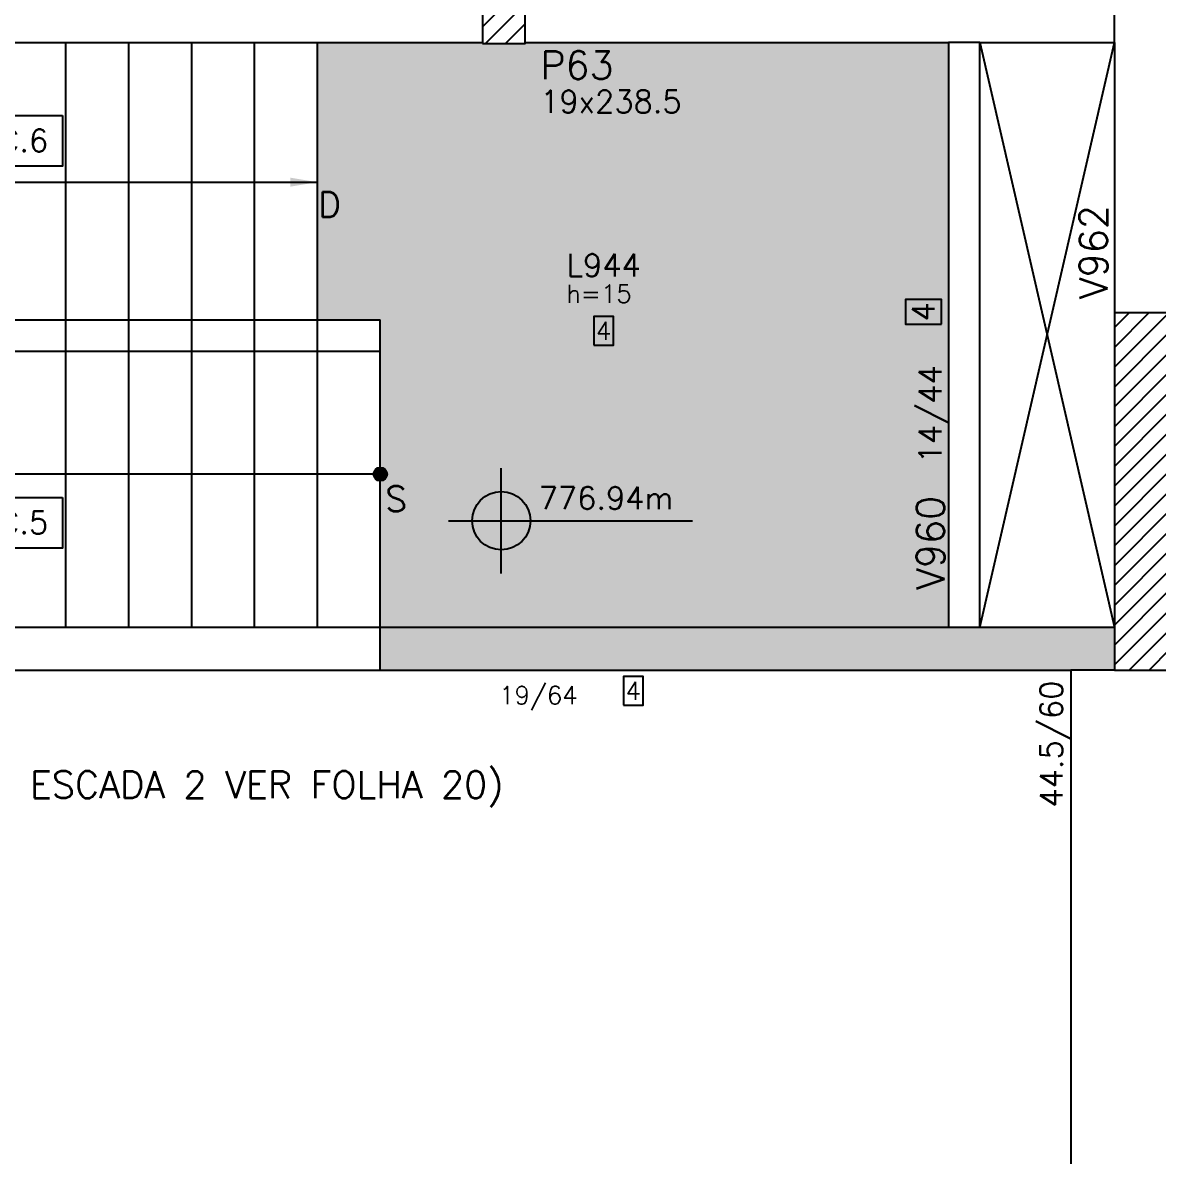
# Model space of a CAD drawing. Extents: x 1860 to 8661, y -614 to 3008.
# Drawn here: x 5672 to 6178, y 248 to 753 of the extents above; entities that cross this region are included whole.
import ezdxf
from ezdxf.enums import TextEntityAlignment as Align

# ---------------------------------------------------------------- set-up
doc = ezdxf.new("R2010")
doc.units = 0
doc.linetypes.add('EIXO', pattern=[6.8, 6, -0.4, 0, -0.4])
for name, color, linetype in [('F-AUX', 2, 'Continuous'), ('F-AUX-RED', 1, 'Continuous'), ('F-EIXO', 12, 'EIXO'), ('F-ESCADAS', 2, 'Continuous'), ('F-LAJES-DIM', 2, 'Continuous'), ('F-LAJES-NOME', 4, 'Continuous'), ('F-LEADER', 1, 'Continuous'), ('F-NÍVEL-PLANTA', 2, 'Continuous'), ('F-PILARES-DIM', 172, 'Continuous'), ('F-PILARES-HACH', 174, 'Continuous'), ('F-PILARES-NOME', 170, 'Continuous'), ('F-PILARES-S', 170, 'Continuous'), ('F-TEXTO', 6, 'Continuous'), ('F-TEXTO ESCADA', 2, 'Continuous'), ('F-TEXTO-YELLOW', 2, 'Continuous'), ('F-VIGAS', 3, 'Continuous'), ('F-VIGAS-DIM', 2, 'Continuous'), ('F-VIGAS-NOME', 4, 'Continuous'), ('F-VÃO', 1, 'Continuous')]:
    doc.layers.add(name, color=color, linetype=linetype)
doc.layers.add('F-DESNIVEL-3', color=7, linetype='Continuous', true_color=0xd5c7ff)
doc.styles.add('5385-ARQ-PB-BAS-PLA-TER-TORRE-A-106-TXT$0$R60-75', font='romans.shx', dxfattribs={"height": 0.1125})
doc.styles.add('CP-TEXTO', font='romans.shx')
doc.styles.add('MCP', font='romans.shx')
doc.styles.add('ROMANS', font='romans.shx')
pattern_1 = [(45, (3943.9025, 488.975), (-4.419417, 4.419417), [])]

# ---------------------------------------------------------------- blocks, each defined once
blk = doc.blocks.new('*U10')
at = {"layer": 'F-LAJES-DIM', "color": 1}
blk.add_lwpolyline([(0, 0), (11, 0), (11, 16), (0, 16)], close=True, dxfattribs=at)
at = {"layer": 'F-LAJES-DIM', "style": 'MCP'}
blk.add_attdef('DIM', text='', height=10, dxfattribs=at).set_placement((5.5, 8), align=Align.MIDDLE_CENTER)
blk = doc.blocks.new('Nível - Planta')
at = {"layer": 'F-NÍVEL-PLANTA'}
h = blk.add_hatch(color=71, dxfattribs=at)
h.paths.add_polyline_path([(0, 0), (0, 0.26, 0.414214), (-0.26, 0)])
h.paths.add_polyline_path([(0.26, 0), (0, 0), (0, -0.26, 0.414214)])
for p, q in [((0, -0.469), (0, 0.469)), ((-0.469, 0), (1.704, 0))]:
    blk.add_line(p, q, dxfattribs=at)
blk.add_circle((0, 0), 0.26, dxfattribs=at)
at = {"layer": 'F-TEXTO', "color": 3, "style": 'MCP'}
blk.add_attdef('NÍVEL', (0.333, 0.102), '', height=0.2, dxfattribs=at)
blk = doc.blocks.new('*U14')
at = {"layer": 'F-VIGAS-DIM', "color": 1}
blk.add_lwpolyline([(0, 0), (11, 0), (11, 16), (0, 16)], close=True, dxfattribs=at)
at = {"layer": 'F-VIGAS-DIM', "style": 'MCP'}
blk.add_attdef('DIM', text='', height=10, dxfattribs=at).set_placement((5.5, 8), align=Align.MIDDLE_CENTER)
blk = doc.blocks.new('A$C55DF1042')
at = {"layer": 'F-VIGAS'}
blk.add_lwpolyline([(-74, 260.5), (-74, 0)], dxfattribs=at)
blk = doc.blocks.new('A$C3C595C82')
at = {"layer": 'F-AUX'}
h = blk.add_hatch(color=1, dxfattribs=at)
edge = h.paths.add_edge_path()
edge.add_arc((-352, 87.25), 3, 0, 360)
at = {"layer": 'F-AUX', "color": 1}
blk.add_circle((-352, 87.25), 3, dxfattribs=at)
at = {"layer": 'F-AUX-RED'}
for points in [[(-392, 215.25), (-380, 217.25), (-392, 219.25)], [(-653.08, 113.15), (-655.08, 125.15), (-657.08, 113.15)]]:
    blk.add_solid(points, dxfattribs=at)
at = {"layer": 'F-ESCADAS', "linetype": 'Continuous'}
for p, q in [((-604, 156), (-604, 279.5)), ((-576, 156), (-576, 279.5)), ((-548, 156), (-548, 279.5)), ((-520, 156), (-520, 279.5)), ((-492, 156), (-492, 279.5)), ((-464, 156), (-464, 279.5)), ((-436, 156), (-436, 279.5)), ((-408, 156), (-408, 279.5)), ((-380, 156), (-380, 279.5)), ((-604, 19), (-604, 156)), ((-576, 19), (-576, 156)), ((-548, 19), (-548, 156)), ((-520, 19), (-520, 156)), ((-492, 19), (-492, 156)), ((-464, 19), (-464, 156)), ((-436, 19), (-436, 156)), ((-408, 19), (-408, 156)), ((-380, 19), (-380, 156)), ((-352, 19), (-352, 156))]:
    blk.add_line(p, q, dxfattribs=at)
for points in [[(-604, 156), (-352, 156)], [(-604, 142), (-352, 142)]]:
    blk.add_lwpolyline(points, dxfattribs=at)
at = {"layer": 'F-LEADER'}
for points in [[(-352, 87.25), (-655.08, 87.25), (-655.08, 217.25), (-380, 217.25)], [(-744.5, 104.57), (-659.91, 124.27), (-658.58, 138.83), (-651.57, 112.27), (-650.24, 126.83), (-541.7, 155.5)]]:
    blk.add_lwpolyline(points, dxfattribs=at)
at = {"layer": 'F-TEXTO ESCADA', "color": 1}
for points in [[(-493.48, 246.94), (-493.48, 224.36), (-541.05, 224.36), (-541.05, 246.94)], [(-493.48, 76.84), (-493.48, 54.26), (-541.05, 54.26), (-541.05, 76.84)]]:
    blk.add_lwpolyline(points, close=True, dxfattribs=at)
at = {"layer": 'F-TEXTO ESCADA', "style": 'ROMANS'}
for s, p in [('ESC.6', (-538.47, 230.8)), ('ESC.5', (-538.47, 60.7))]:
    blk.add_text(s, height=10, dxfattribs=at).set_placement(p)
at = {"layer": 'F-TEXTO-YELLOW', "char_height": 11.25, "width": 61.3796, "attachment_point": 9, "style": '5385-ARQ-PB-BAS-PLA-TER-TORRE-A-106-TXT$0$R60-75'}
for s, insert in [('D', (-369.54, 201.63)), ('S', (-340.13, 70.61))]:
    blk.add_mtext(s, dxfattribs=dict(at, insert=insert))

msp = doc.modelspace()

# ---------------------------------------------------------------- hatches: boundary and pattern name
at = {"layer": 'F-DESNIVEL-3', "linetype": 'Continuous'}
h = msp.add_hatch(color=256, dxfattribs=at)
h.dxf.hatch_style = 1
h.paths.add_polyline_path([(6084.4, 744.47), (5895.8, 744.47), (5895.8, 743.97), (5876.8, 743.97), (5876.8, 744.47), (5803.3, 744.47), (5803.3, 620.97), (5831.3, 620.97), (5831.3, 483.97), (6084.4, 483.97)])
at = {"layer": 'F-PILARES-HACH', "linetype": 'Continuous'}
h = msp.add_hatch(dxfattribs=at)
h.set_pattern_fill('ANSI31', color=256, scale=50, style=0)
h.set_pattern_definition(pattern_1)
h.paths.add_polyline_path([(5876.9, 743.97), (5895.9, 743.97), (5895.9, 982.47), (5876.9, 982.47)], flags=16)
h = msp.add_hatch(dxfattribs=at)
h.set_pattern_fill('ANSI31', color=256, scale=50, style=0)
h.set_pattern_definition(pattern_1)
h.paths.add_polyline_path([(6158.4, 464.97), (6183.4, 464.97), (6183.4, 623.97), (6158.4, 623.97)], flags=16)

# ---------------------------------------------------------------- linework, layer by layer
at = {"layer": 'F-DESNIVEL-3', "linetype": 'Continuous'}
for points in [[(5876.9, 744.47), (6084.4, 744.47), (5876.9, 744.47)], [(5876.9, 744.47), (6084.4, 744.47), (5895.9, 744.47)], [(5876.9, 744.47), (5895.9, 744.47), (5876.9, 744.47)], [(6091.4, 464.97), (6091.4, 483.97), (5831.4, 483.97)], [(6091.4, 464.97), (5831.4, 483.97), (5831.4, 464.97)], [(6098.4, 483.97), (6084.4, 483.97), (6098.4, 483.97)], [(6091.4, 464.97), (6158.3, 464.97), (6158.3, 483.97)], [(6091.4, 464.97), (6158.3, 483.97), (6091.4, 483.97)], [(6091.4, 464.97), (6091.4, 483.97), (6091.4, 464.97)], [(6091.4, 464.97), (5831.4, 464.97), (6091.4, 464.97)]]:
    msp.add_solid(points, dxfattribs=at)
at = {"layer": 'F-PILARES-S', "linetype": 'Continuous'}
for points in [[(5876.9, 743.97), (5895.9, 743.97), (5895.9, 982.47), (5876.9, 982.47), (5876.9, 743.97)], [(6158.4, 464.97), (6183.4, 464.97), (6183.4, 623.97), (6158.4, 623.97), (6158.4, 464.97)]]:
    msp.add_lwpolyline(points, dxfattribs=at)
at = {"layer": 'F-VIGAS'}
for points in [[(6158.4, 744.47), (6158.4, 763.47)], [(5667.4, 744.47), (5876.9, 744.47)], [(5895.9, 744.47), (6084.4, 744.47)], [(6098.4, 744.47), (6084.4, 744.47)], [(6098.4, 744.47), (6158.4, 744.47)], [(6098.4, 483.97), (6098.4, 744.47)], [(6158.4, 744.47), (6158.4, 623.97)], [(5831.4, 483.97), (5457.9, 483.97)], [(6084.4, 483.97), (5831.3, 483.97)], [(6098.4, 483.97), (6084.4, 483.97)], [(6158.4, 483.97), (6098.4, 483.97)], [(5488.4, 464.97), (5831.4, 464.97)], [(5831.4, 464.97), (6091.4, 464.97)], [(6091.4, 464.97), (6138.9, 464.97)], [(6138.9, 464.97), (6138.9, 382.47)], [(6158.4, 464.97), (6138.9, 464.97)], [(6138.9, 382.47), (6138.9, 243.47)]]:
    msp.add_lwpolyline(points, dxfattribs=at)
at = {"layer": 'F-VIGAS', "linetype": 'Continuous'}
msp.add_lwpolyline([(5831.4, 464.97), (5831.4, 483.97)], dxfattribs=at)
at = {"layer": 'F-VÃO'}
for p, q in [((6098.4, 483.97), (6158.4, 744.47)), ((6098.4, 744.47), (6158.4, 483.97))]:
    msp.add_line(p, q, dxfattribs=at)

# ---------------------------------------------------------------- block references
at = {"layer": 'F-EIXO', "linetype": 'Continuous'}
for name, p in [('A$C3C595C82', (6183.4, 464.97)), ('A$C55DF1042', (6158.4, 483.97))]:
    msp.add_blockref(name, p, dxfattribs=at)
at = {"layer": 'F-LAJES-DIM', "linetype": 'Continuous', "xscale": 0.8, "yscale": 0.8, "zscale": 0.8}
for p in [(5926.46, 609.64), (5939.69, 449.37)]:
    msp.add_blockref('*U10', p, dxfattribs=at).add_auto_attribs({'DIM': '4'})
at = {"layer": 'F-NÍVEL-PLANTA', "linetype": 'Continuous', "xscale": 50, "yscale": 50, "zscale": 50}
msp.add_blockref('Nível - Planta', (5885.29, 531.48), dxfattribs=at).add_auto_attribs({'NÍVEL': '776.94m'})
at = {"layer": 'F-VIGAS-DIM', "linetype": 'Continuous', "rotation": 90}
msp.add_blockref('*U14', (6081.28, 618.97), dxfattribs=at).add_auto_attribs({'DIM': '4'})

# ---------------------------------------------------------------- texts
at = {"layer": 'F-LAJES-DIM', "linetype": 'Continuous', "style": 'MCP'}
msp.add_text('h=15', height=8, dxfattribs=at).set_placement((5914.24, 628.56))
at = {"layer": 'F-LAJES-NOME', "linetype": 'Continuous', "style": 'MCP'}
msp.add_text('L944', height=10, dxfattribs=at).set_placement((5914.45, 640.24))
at = {"layer": 'F-PILARES-DIM', "linetype": 'Continuous', "style": 'MCP'}
msp.add_text('19x238.5', height=10, dxfattribs=at).set_placement((5902.64, 713.12))
at = {"layer": 'F-PILARES-NOME', "linetype": 'Continuous', "style": 'MCP'}
msp.add_text('P63', height=12.5, dxfattribs=at).set_placement((5902.64, 728.12))
at = {"layer": 'F-TEXTO', "color": 3, "insert": (5391.99, 419.99), "char_height": 12, "width": 687.5204, "attachment_point": 1, "style": 'CP-TEXTO'}
msp.add_mtext('\\pi138.33165;(PARA FORMA DA ESCADA 2 VER FOLHA 20)', dxfattribs=at)
at = {"layer": 'F-VIGAS-DIM', "linetype": 'Continuous', "style": 'MCP'}
for s, p in [('14/44', (6081.28, 557)), ('44.5/60', (6135.28, 403.72))]:
    msp.add_text(s, height=10, rotation=90, dxfattribs=at).set_placement(p)
msp.add_text('19/64', height=8, dxfattribs=at).set_placement((5884.36, 449.78))
at = {"layer": 'F-VIGAS-NOME', "linetype": 'Continuous', "style": 'MCP'}
for s, p in [('V962', (6155.28, 630.23)), ('V960', (6082.71, 500.76))]:
    msp.add_text(s, height=12.5, rotation=90, dxfattribs=at).set_placement(p)

doc.saveas('drawing.dxf')
